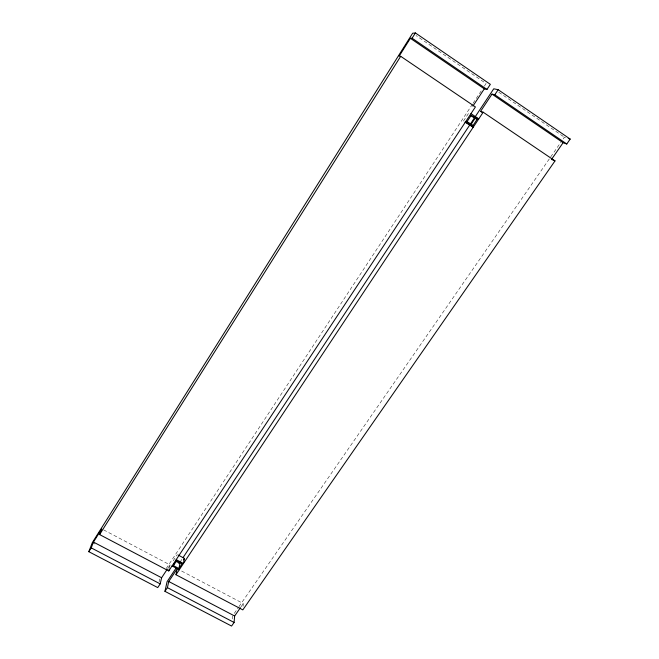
<?xml version="1.0" encoding="UTF-8"?>
<svg xmlns="http://www.w3.org/2000/svg" width="659" height="659" viewBox="0 0 659 659"><rect width="100%" height="100%" fill="white"/><g stroke="black" fill="none" stroke-linecap="round" stroke-linejoin="round"><path stroke-width="0.49" stroke-dasharray="3.29 2.47" d="M243.089 606.272L243.286 603.553L180.838 570.62M232.232 618.966L232.512 615.926M169.412 567.943L170.071 564.936L102.639 529.375M159.091 581.823L159.766 578.948M166.225 568.544L472.495 104.147M473.055 103.29L482.116 89.558M484.381 86.123L486.078 83.545L416.027 35.545M167.814 568.355L170.071 564.936M173.169 560.817L177.279 554.59M463.442 121.099L468.879 112.87M180.706 561.114L181.843 559.4M234.266 613.389L238.377 607.466M238.962 606.618L560.858 142.27M563.198 138.884L564.376 137.196L566.312 137.822M240.988 606.873L243.286 603.553M92.342 542.588L95.053 544.005M498.781 92.252L564.376 137.196"/><path stroke-width="0.99" d="M176.159 567.967L167.073 581.683L164.948 591.345L231.581 626.05L234.085 622.45L234.653 616L240.411 607.697M178.177 555.059L184.454 558.395L183.457 563.486L176.217 559.648M173.795 563.931L173.424 565.636L178.927 568.544L179.965 563.412L175.426 561.007M182.98 557.687L493.739 88.792L498.163 89.698L570.183 139.082L566.773 143.992L494.794 94.764L492.009 94.122L480.576 111.355L483.195 112.219L555.018 160.895L242.817 609.888L175.978 574.739L177.222 568.709L168.745 581.493L167.411 587.647L164.948 591.345M167.254 569.211L161.612 577.762L160.195 583.882L157.74 587.589L88.817 551.698L91.222 547.876L93.454 542.077L101.741 528.905L99.6 534.573L168.753 570.941L169.19 568.939M88.817 551.698L92.342 542.588L412.649 33.23L415.409 32.95L490.345 84.336L486.985 89.426L484.299 88.85L410.376 38.313L399.14 56.172L400.705 56.312L475.411 106.939L168.753 570.941M99.6 534.573L400.705 56.312M410.376 38.313L412.097 38.206L415.409 32.95M472.89 106.14L484.299 88.85M173.424 565.636L176.587 560.858L182.09 563.774L178.927 568.544M179.001 563.684L180.138 561.97M477.174 119.254L474.999 118.431L470.864 124.675L472.989 125.564L477.174 119.254L471.259 115.267L467.074 121.594L472.989 125.564M183.424 559.944L184.454 558.395M175.978 574.739L483.195 112.219M494.794 94.764L498.163 89.698M566.773 143.992L563.099 142.723L551.509 159.412L555.018 160.895M568.247 138.456L570.183 139.082M476.572 118.068L478.772 118.892L470.987 113.636M93.454 542.077L161.612 577.762M168.745 581.493L234.653 616M91.222 547.876L160.195 583.882M167.411 587.647L234.085 622.45M172.057 565.933L179.297 569.747M466.687 121.857L470.024 124.106M465.485 121.956L473.261 127.187L464.982 122.137M470.823 115.613L474.999 118.431M480.576 111.355L482.264 112.5M412.097 38.206L486.985 89.426M492.009 94.122L563.099 142.723"/></g></svg>
